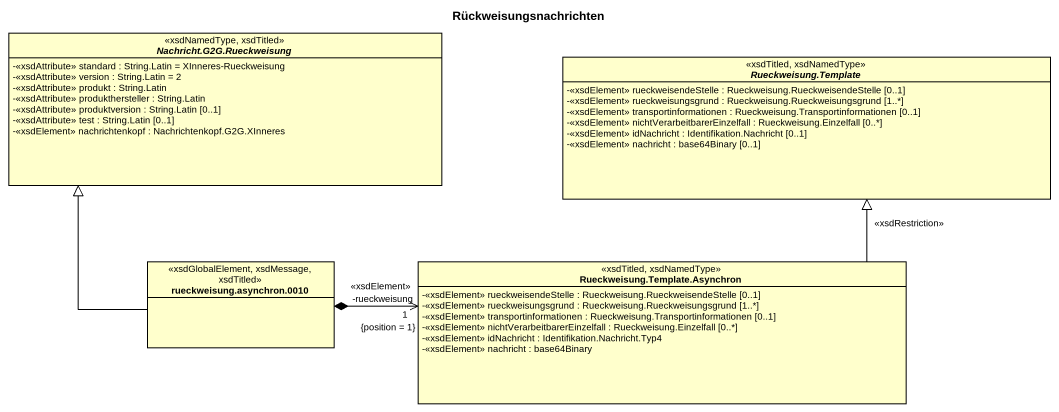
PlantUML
@startuml
title Rückweisungsnachrichten
hide circle
hide empty members
skinparam classAttributeIconSize 0
abstract class "Nachricht.G2G.Rueckweisung" as Nachricht_G2G_Rueckweisung <<xsdNamedType, xsdTitled>> {
  -<<xsdAttribute>> standard : String.Latin = XInneres-Rueckweisung
  -<<xsdAttribute>> version : String.Latin = 2
  -<<xsdAttribute>> produkt : String.Latin
  -<<xsdAttribute>> produkthersteller : String.Latin
  -<<xsdAttribute>> produktversion : String.Latin [0..1]
  -<<xsdAttribute>> test : String.Latin [0..1]
  -<<xsdElement>> nachrichtenkopf : Nachrichtenkopf.G2G.XInneres
}
abstract class "Rueckweisung.Template" as Rueckweisung_Template <<xsdTitled, xsdNamedType>> {
  -<<xsdElement>> rueckweisendeStelle : Rueckweisung.RueckweisendeStelle [0..1]
  -<<xsdElement>> rueckweisungsgrund : Rueckweisung.Rueckweisungsgrund [1..*]
  -<<xsdElement>> transportinformationen : Rueckweisung.Transportinformationen [0..1]
  -<<xsdElement>> nichtVerarbeitbarerEinzelfall : Rueckweisung.Einzelfall [0..*]
  -<<xsdElement>> idNachricht : Identifikation.Nachricht [0..1]
  -<<xsdElement>> nachricht : base64Binary [0..1]
}
class "rueckweisung.asynchron.0010" as rueckweisung_asynchron_0010 <<xsdGlobalElement, xsdMessage, xsdTitled>>
class "Rueckweisung.Template.Asynchron" as Rueckweisung_Template_2 <<xsdTitled, xsdNamedType>> {
  -<<xsdElement>> rueckweisendeStelle : Rueckweisung.RueckweisendeStelle [0..1]
  -<<xsdElement>> rueckweisungsgrund : Rueckweisung.Rueckweisungsgrund [1..*]
  -<<xsdElement>> transportinformationen : Rueckweisung.Transportinformationen [0..1]
  -<<xsdElement>> nichtVerarbeitbarerEinzelfall : Rueckweisung.Einzelfall [0..*]
  -<<xsdElement>> idNachricht : Identifikation.Nachricht.Typ4
  -<<xsdElement>> nachricht : base64Binary
}
rueckweisung_asynchron_0010 -up-|> Nachricht_G2G_Rueckweisung
rueckweisung_asynchron_0010 *-right-> "1\n-rueckweisung\n<<xsdElement>>\n{position = 1}" Rueckweisung_Template_2
Rueckweisung_Template_2 -up-|> Rueckweisung_Template : <<xsdRestriction>>
@enduml
